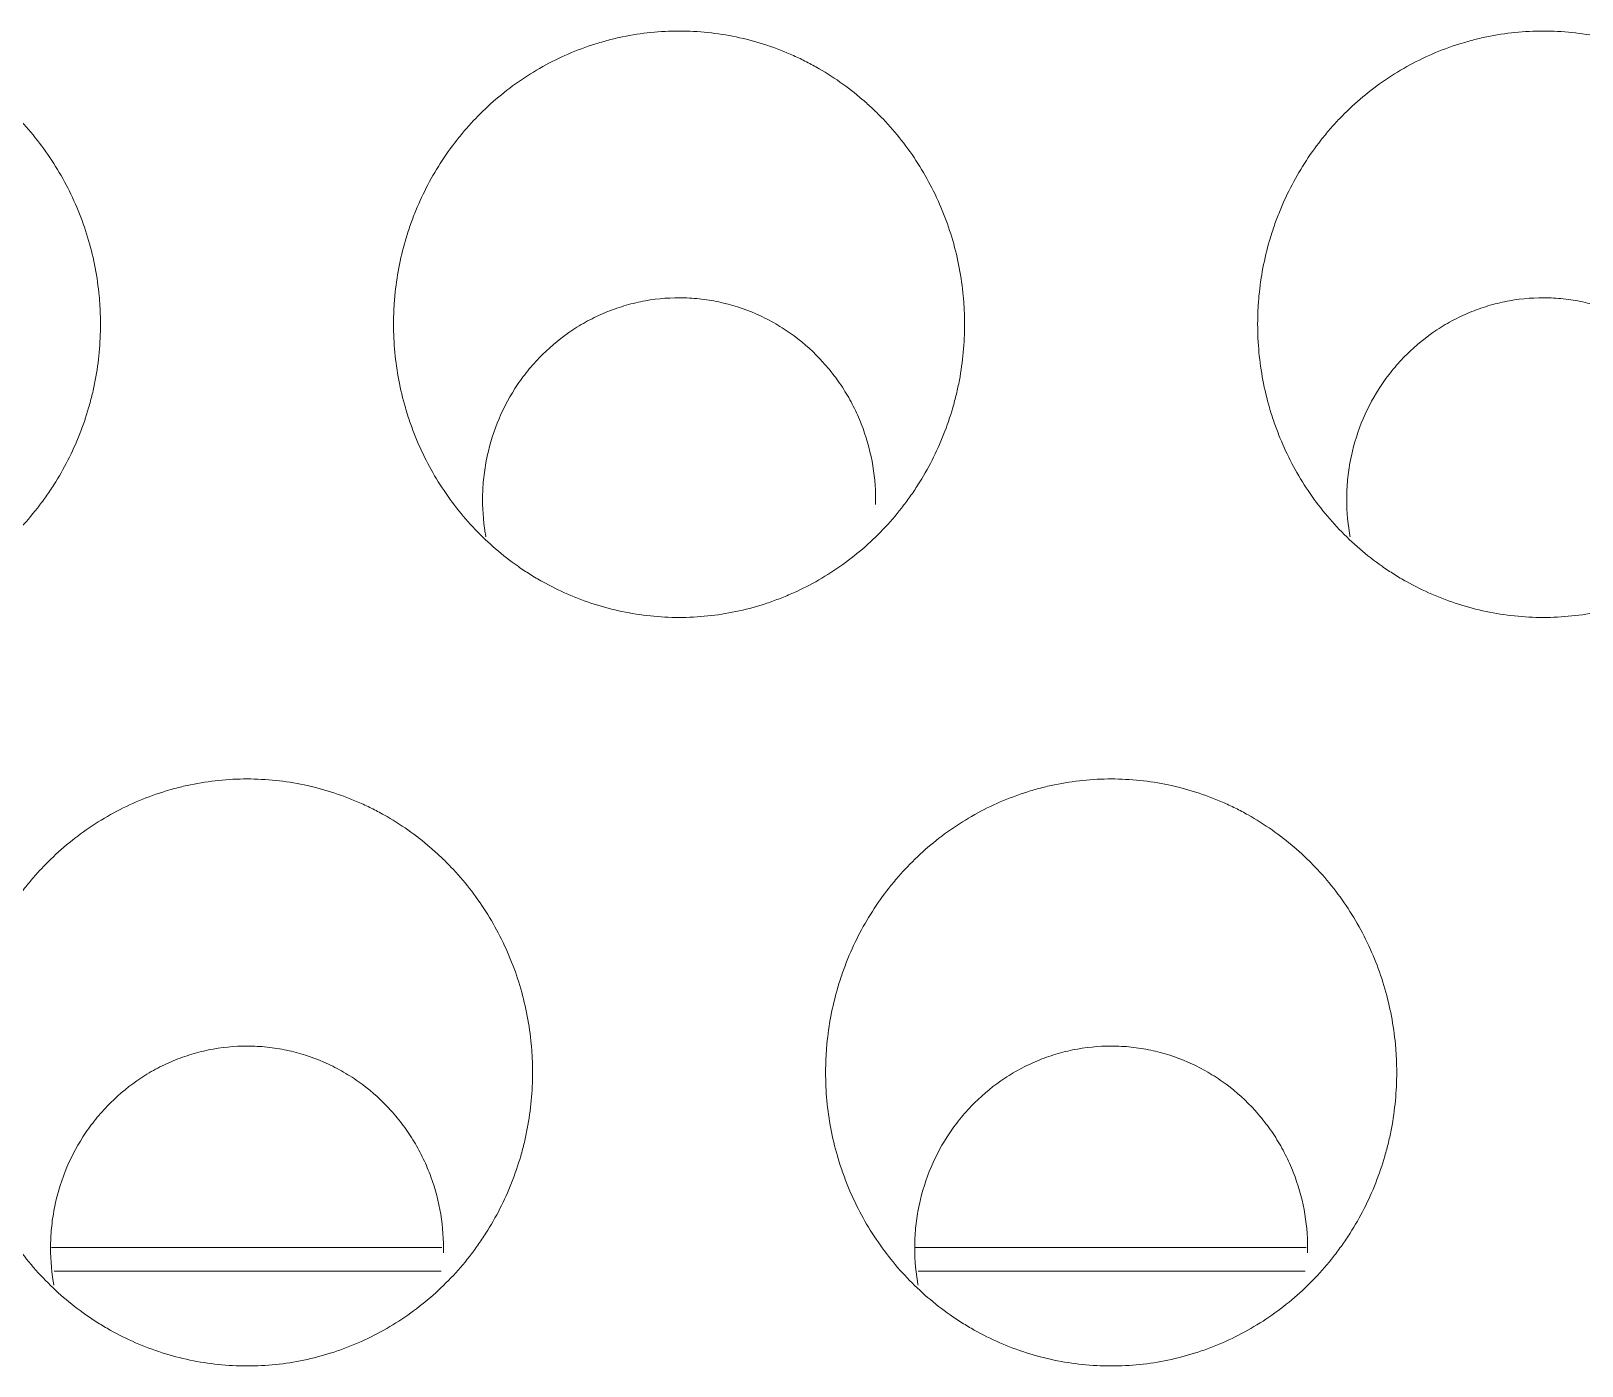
# Model space of a CAD drawing. Header units: millimetres. Extents: x 70151 to 230897, y 35202 to 113211.
# Drawn here: x 178583.95 to 178589.31, y 69182.31 to 69186.92 of the extents above; entities that cross this region are included whole.
import ezdxf

# ---------------------------------------------------------------- set-up
doc = ezdxf.new("R2010")
doc.units = ezdxf.units.MM
doc.header["$LTSCALE"] = 50
doc.layers.add('2-con', color=2, linetype='Continuous')
doc.layers.add('mark-B', color=2, linetype='Continuous', lineweight=20)

# ---------------------------------------------------------------- blocks, each defined once
blk = doc.blocks.new('무풍1WAY 대형')
at = {"layer": 'mark-B'}
for p, q in [((66.561, -423.1851), (67.8991, -423.1851)), ((69.5487, -423.1851), (70.8868, -423.1851)), ((67.9086, -423.2677), (66.5583, -423.2677)), ((70.896, -423.2677), (69.5457, -423.2677))]:
    blk.add_line(p, q, dxfattribs=at)
for points, knots in [([(67.2323, -422.8577), (67.1657, -422.8577), (67.1004, -422.8646), (67.004, -422.8846), (66.9722, -422.893), (66.9249, -422.908), (66.9091, -422.9135), (66.8782, -422.9251), (66.8629, -422.9313), (66.7875, -422.9641), (66.7304, -422.9961), (66.6496, -423.0527), (66.6233, -423.0731), (66.5735, -423.116), (66.5261, -423.1611), (66.4834, -423.2105), (66.4532, -423.2491), (66.4434, -423.2622), (66.4244, -423.289), (66.4152, -423.3027), (66.371, -423.3721), (66.3415, -423.4301), (66.3057, -423.5209), (66.2951, -423.5517), (66.2815, -423.5989), (66.2772, -423.6149), (66.2696, -423.6468), (66.2662, -423.6627), (66.2511, -423.7428), (66.245, -423.8074), (66.245, -423.8887), (66.2454, -423.905), (66.2469, -423.9377), (66.2481, -423.9541), (66.2527, -424.0031), (66.2573, -424.0353), (66.2755, -424.131), (66.2935, -424.1934), (66.3295, -424.2846), (66.3431, -424.3147), (66.3728, -424.373), (66.389, -424.4013), (66.4415, -424.4835), (66.4815, -424.5349), (66.5385, -424.5946), (66.5502, -424.6062), (66.574, -424.6289), (66.6105, -424.6619), (66.6749, -424.7119), (66.7303, -424.7468), (66.7733, -424.7709), (66.7878, -424.7786), (66.8175, -424.7934), (66.8326, -424.8004), (66.9082, -424.8333), (66.9707, -424.8531), (67.0671, -424.8733), (67.0997, -424.8784), (67.1658, -424.8853), (67.1988, -424.887), (67.2974, -424.8871), (67.3627, -424.8805), (67.4438, -424.8637), (67.46, -424.8599), (67.492, -424.8515), (67.5396, -424.8377), (67.6164, -424.8089), (67.6752, -424.7799), (67.7327, -424.7478), (67.7609, -424.7301), (67.8418, -424.6735), (67.8913, -424.6309), (67.9479, -424.5717), (67.9589, -424.5596), (67.9804, -424.5347), (67.991, -424.522), (68.0214, -424.4831), (68.0403, -424.4564), (68.0929, -424.374), (68.1226, -424.316), (68.1528, -424.2397), (68.1585, -424.2242), (68.1691, -424.1932), (68.1838, -424.1465), (68.2027, -424.0675), (68.2118, -424.0032), (68.2164, -423.9545), (68.2176, -423.9382), (68.2191, -423.9055), (68.2195, -423.8891), (68.2195, -423.8072), (68.2134, -423.7426), (68.1953, -423.6469), (68.1878, -423.6152), (68.1741, -423.5681), (68.1692, -423.5524), (68.1586, -423.5213), (68.1529, -423.5059), (68.1229, -423.43), (68.0935, -423.3721), (68.041, -423.2896), (68.0221, -423.2629), (67.9814, -423.2108), (67.96, -423.186), (67.8924, -423.1151), (67.843, -423.0725), (67.7758, -423.0252), (67.7621, -423.0161), (67.734, -422.9984), (67.7198, -422.99), (67.6767, -422.9658), (67.6473, -422.9512), (67.5573, -422.912), (67.4948, -422.8919), (67.3646, -422.8646), (67.2988, -422.8577), (67.2323, -422.8577)], [0, 0, 0, 0, 0.03125, 0.03125, 0.046875, 0.046875, 0.054688, 0.054688, 0.0625, 0.0625, 0.09375, 0.09375, 0.109375, 0.109375, 0.125, 0.140625, 0.140625, 0.148438, 0.148438, 0.15625, 0.15625, 0.1875, 0.1875, 0.203125, 0.203125, 0.210938, 0.210938, 0.21875, 0.21875, 0.25, 0.25, 0.257813, 0.257813, 0.265625, 0.265625, 0.28125, 0.28125, 0.3125, 0.3125, 0.328125, 0.328125, 0.34375, 0.34375, 0.375, 0.375, 0.382813, 0.382813, 0.390625, 0.40625, 0.421875, 0.421875, 0.429688, 0.429688, 0.4375, 0.4375, 0.46875, 0.46875, 0.484375, 0.484375, 0.5, 0.5, 0.53125, 0.53125, 0.539063, 0.539063, 0.546875, 0.5625, 0.578125, 0.578125, 0.59375, 0.59375, 0.625, 0.625, 0.632813, 0.632813, 0.640625, 0.640625, 0.65625, 0.65625, 0.6875, 0.6875, 0.695313, 0.695313, 0.703125, 0.71875, 0.734375, 0.734375, 0.742188, 0.742188, 0.75, 0.75, 0.78125, 0.78125, 0.796875, 0.796875, 0.804688, 0.804688, 0.8125, 0.8125, 0.84375, 0.84375, 0.859375, 0.859375, 0.875, 0.875, 0.90625, 0.90625, 0.914063, 0.914063, 0.921875, 0.921875, 0.9375, 0.9375, 0.96875, 0.96875, 1, 1, 1, 1]), ([(70.2198, -422.8577), (70.1533, -422.8577), (70.0879, -422.8646), (69.9916, -422.8846), (69.9597, -422.893), (69.9124, -422.908), (69.8967, -422.9135), (69.8657, -422.9251), (69.8504, -422.9313), (69.775, -422.9641), (69.718, -422.9961), (69.6371, -423.0527), (69.6109, -423.0731), (69.561, -423.116), (69.5136, -423.1611), (69.471, -423.2105), (69.4407, -423.2491), (69.4309, -423.2622), (69.412, -423.289), (69.4028, -423.3027), (69.3586, -423.3721), (69.3291, -423.4301), (69.2932, -423.5209), (69.2827, -423.5517), (69.269, -423.5989), (69.2648, -423.6149), (69.2572, -423.6468), (69.2538, -423.6627), (69.2386, -423.7428), (69.2326, -423.8074), (69.2325, -423.8887), (69.2329, -423.905), (69.2345, -423.9377), (69.2356, -423.9541), (69.2402, -424.0031), (69.2448, -424.0353), (69.263, -424.131), (69.281, -424.1934), (69.317, -424.2846), (69.3307, -424.3147), (69.3604, -424.373), (69.3766, -424.4013), (69.429, -424.4835), (69.4691, -424.5349), (69.526, -424.5946), (69.5377, -424.6062), (69.5616, -424.6289), (69.598, -424.6619), (69.6624, -424.7119), (69.7178, -424.7468), (69.7608, -424.7709), (69.7754, -424.7786), (69.805, -424.7934), (69.8201, -424.8004), (69.8958, -424.8333), (69.9582, -424.8531), (70.0546, -424.8733), (70.0872, -424.8784), (70.1534, -424.8853), (70.1864, -424.887), (70.285, -424.8871), (70.3503, -424.8805), (70.4313, -424.8637), (70.4475, -424.8599), (70.4796, -424.8515), (70.5271, -424.8377), (70.6039, -424.8089), (70.6627, -424.7799), (70.7202, -424.7478), (70.7484, -424.7301), (70.8293, -424.6735), (70.8789, -424.6309), (70.9354, -424.5717), (70.9465, -424.5596), (70.968, -424.5347), (70.9785, -424.522), (71.009, -424.4831), (71.0279, -424.4564), (71.0805, -424.374), (71.1101, -424.316), (71.1403, -424.2397), (71.146, -424.2242), (71.1566, -424.1932), (71.1713, -424.1465), (71.1902, -424.0675), (71.1994, -424.0032), (71.204, -423.9545), (71.2051, -423.9382), (71.2067, -423.9055), (71.207, -423.8891), (71.2071, -423.8072), (71.2009, -423.7426), (71.1828, -423.6469), (71.1753, -423.6152), (71.1617, -423.5681), (71.1567, -423.5524), (71.1461, -423.5213), (71.1405, -423.5059), (71.1105, -423.43), (71.081, -423.3721), (71.0285, -423.2896), (71.0096, -423.2629), (70.969, -423.2108), (70.9475, -423.186), (70.8799, -423.1151), (70.8306, -423.0725), (70.7633, -423.0252), (70.7496, -423.0161), (70.7216, -422.9984), (70.7073, -422.99), (70.6642, -422.9658), (70.6349, -422.9512), (70.5449, -422.912), (70.4824, -422.8919), (70.3522, -422.8646), (70.2863, -422.8577), (70.2198, -422.8577)], [0, 0, 0, 0, 0.03125, 0.03125, 0.046875, 0.046875, 0.054687, 0.054687, 0.0625, 0.0625, 0.09375, 0.09375, 0.109375, 0.109375, 0.125, 0.140625, 0.140625, 0.148437, 0.148437, 0.15625, 0.15625, 0.1875, 0.1875, 0.203125, 0.203125, 0.210937, 0.210937, 0.21875, 0.21875, 0.25, 0.25, 0.257812, 0.257812, 0.265625, 0.265625, 0.28125, 0.28125, 0.3125, 0.3125, 0.328125, 0.328125, 0.34375, 0.34375, 0.375, 0.375, 0.382812, 0.382812, 0.390625, 0.40625, 0.421875, 0.421875, 0.429687, 0.429687, 0.4375, 0.4375, 0.46875, 0.46875, 0.484375, 0.484375, 0.5, 0.5, 0.53125, 0.53125, 0.539062, 0.539062, 0.546875, 0.5625, 0.578125, 0.578125, 0.59375, 0.59375, 0.625, 0.625, 0.632812, 0.632812, 0.640625, 0.640625, 0.65625, 0.65625, 0.6875, 0.6875, 0.695312, 0.695312, 0.703125, 0.71875, 0.734375, 0.734375, 0.742187, 0.742187, 0.75, 0.75, 0.78125, 0.78125, 0.796875, 0.796875, 0.804687, 0.804687, 0.8125, 0.8125, 0.84375, 0.84375, 0.859375, 0.859375, 0.875, 0.875, 0.90625, 0.90625, 0.914062, 0.914062, 0.921875, 0.921875, 0.9375, 0.9375, 0.96875, 0.96875, 1, 1, 1, 1]), ([(66.5532, -423.2486), (66.5522, -423.2938), (66.5585, -423.3828), (66.581, -423.469), (66.6003, -423.5219), (66.6045, -423.5325), (66.6133, -423.5533), (66.6271, -423.5841), (66.6536, -423.6333), (66.6785, -423.6705), (66.6985, -423.6976), (66.7055, -423.7065), (66.7198, -423.724), (66.7272, -423.7326), (66.7653, -423.7747), (66.7986, -423.8049), (66.8527, -423.845), (66.8714, -423.8575), (66.9103, -423.8808), (66.9306, -423.8915), (66.9921, -423.9203), (67.0347, -423.9352), (67.0897, -423.9483), (67.1008, -423.9506), (67.1232, -423.9548), (67.1345, -423.9566), (67.1684, -423.961), (67.191, -423.9628), (67.2588, -423.9647), (67.3039, -423.9614), (67.3601, -423.9514), (67.3713, -423.9491), (67.3935, -423.9439), (67.4264, -423.9353), (67.4797, -423.917), (67.5208, -423.8981), (67.5509, -423.8822), (67.5609, -423.8767), (67.5805, -423.8651), (67.5901, -423.8591), (67.6373, -423.8279), (67.6722, -423.7995), (67.7122, -423.7597), (67.72, -423.7516), (67.7353, -423.7348), (67.7428, -423.7262), (67.7644, -423.7001), (67.7779, -423.6821), (67.8155, -423.6263), (67.8369, -423.5869), (67.8724, -423.5035), (67.8859, -423.4607), (67.9, -423.3952), (67.9037, -423.3732), (67.9091, -423.3285), (67.9107, -423.3059), (67.9124, -423.2385), (67.9093, -423.194), (67.9013, -423.1454), (67.9006, -423.141), (67.8998, -423.1366)], [0, 0, 0, 0, 0.05848, 0.116959, 0.116959, 0.131579, 0.131579, 0.146199, 0.175439, 0.204679, 0.204679, 0.219298, 0.219298, 0.233918, 0.233918, 0.292398, 0.292398, 0.321638, 0.321638, 0.350878, 0.350878, 0.409357, 0.409357, 0.423977, 0.423977, 0.438597, 0.438597, 0.467837, 0.467837, 0.526316, 0.526316, 0.540936, 0.540936, 0.555556, 0.584796, 0.614036, 0.614036, 0.628656, 0.628656, 0.643275, 0.643275, 0.701755, 0.701755, 0.716375, 0.716375, 0.730995, 0.730995, 0.760235, 0.760235, 0.818714, 0.818714, 0.877194, 0.877194, 0.906434, 0.906434, 0.935673, 0.935673, 0.994153, 0.994153, 1, 1, 1, 1]), ([(69.5408, -423.2486), (69.5397, -423.2938), (69.5461, -423.3828), (69.5685, -423.469), (69.5879, -423.5219), (69.5921, -423.5325), (69.6008, -423.5533), (69.6146, -423.5841), (69.6412, -423.6333), (69.666, -423.6705), (69.6861, -423.6976), (69.693, -423.7065), (69.7073, -423.724), (69.7147, -423.7326), (69.7528, -423.7747), (69.7861, -423.8049), (69.8402, -423.845), (69.8589, -423.8575), (69.8979, -423.8808), (69.9181, -423.8915), (69.9797, -423.9203), (70.0222, -423.9352), (70.0772, -423.9483), (70.0883, -423.9506), (70.1107, -423.9548), (70.122, -423.9566), (70.156, -423.961), (70.1786, -423.9628), (70.2463, -423.9647), (70.2914, -423.9614), (70.3476, -423.9514), (70.3588, -423.9491), (70.381, -423.9439), (70.4139, -423.9353), (70.4672, -423.917), (70.5083, -423.8981), (70.5385, -423.8822), (70.5485, -423.8767), (70.5681, -423.8651), (70.5777, -423.8591), (70.6249, -423.8279), (70.6597, -423.7995), (70.6998, -423.7597), (70.7076, -423.7516), (70.7229, -423.7348), (70.7304, -423.7262), (70.752, -423.7001), (70.7654, -423.6821), (70.803, -423.6263), (70.8245, -423.5869), (70.8599, -423.5035), (70.8734, -423.4607), (70.8876, -423.3952), (70.8913, -423.3732), (70.8966, -423.3285), (70.8982, -423.3059), (70.8999, -423.2385), (70.8968, -423.194), (70.8889, -423.1454), (70.8881, -423.141), (70.8873, -423.1366)], [0, 0, 0, 0, 0.05848, 0.116959, 0.116959, 0.131579, 0.131579, 0.146199, 0.175439, 0.204679, 0.204679, 0.219298, 0.219298, 0.233918, 0.233918, 0.292398, 0.292398, 0.321638, 0.321638, 0.350878, 0.350878, 0.409357, 0.409357, 0.423977, 0.423977, 0.438597, 0.438597, 0.467837, 0.467837, 0.526316, 0.526316, 0.540936, 0.540936, 0.555556, 0.584796, 0.614036, 0.614036, 0.628656, 0.628656, 0.643275, 0.643275, 0.701755, 0.701755, 0.716375, 0.716375, 0.730995, 0.730995, 0.760235, 0.760235, 0.818714, 0.818714, 0.877194, 0.877194, 0.906434, 0.906434, 0.935673, 0.935673, 0.994153, 0.994153, 1, 1, 1, 1]), ([(65.7385, -425.4454), (65.672, -425.4454), (65.6066, -425.4522), (65.5103, -425.4723), (65.4785, -425.4806), (65.4312, -425.4956), (65.4155, -425.5011), (65.3845, -425.5127), (65.3692, -425.5189), (65.2939, -425.5516), (65.2368, -425.5835), (65.1559, -425.6401), (65.1297, -425.6605), (65.0799, -425.7033), (65.0325, -425.7483), (64.9898, -425.7976), (64.9595, -425.8362), (64.9498, -425.8493), (64.9308, -425.8761), (64.9216, -425.8898), (64.8773, -425.9591), (64.8478, -426.0171), (64.812, -426.1077), (64.8014, -426.1386), (64.7877, -426.1857), (64.7835, -426.2016), (64.7759, -426.2335), (64.7725, -426.2495), (64.7573, -426.3295), (64.7513, -426.394), (64.7513, -426.4753), (64.7516, -426.4916), (64.7532, -426.5242), (64.7543, -426.5406), (64.7589, -426.5896), (64.7635, -426.6218), (64.7818, -426.7175), (64.7998, -426.7797), (64.8358, -426.8709), (64.8494, -426.901), (64.8792, -426.9592), (64.8954, -426.9874), (64.9478, -427.0696), (64.9879, -427.1209), (65.0448, -427.1805), (65.0565, -427.1922), (65.0804, -427.2148), (65.1169, -427.2477), (65.1813, -427.2977), (65.2366, -427.3325), (65.2796, -427.3566), (65.2942, -427.3643), (65.3239, -427.379), (65.3389, -427.386), (65.4146, -427.4189), (65.477, -427.4387), (65.5734, -427.4589), (65.606, -427.464), (65.6721, -427.4709), (65.7051, -427.4726), (65.8036, -427.4726), (65.8689, -427.466), (65.9499, -427.4492), (65.9661, -427.4454), (65.9982, -427.4371), (66.0457, -427.4233), (66.1225, -427.3946), (66.1813, -427.3656), (66.2387, -427.3335), (66.2669, -427.3158), (66.3479, -427.2593), (66.3974, -427.2168), (66.4539, -427.1577), (66.465, -427.1456), (66.4865, -427.1208), (66.4971, -427.108), (66.5275, -427.0692), (66.5464, -427.0425), (66.599, -426.9602), (66.6287, -426.9022), (66.6589, -426.826), (66.6646, -426.8106), (66.6752, -426.7796), (66.69, -426.7329), (66.7088, -426.6539), (66.718, -426.5897), (66.7226, -426.5411), (66.7238, -426.5248), (66.7253, -426.4921), (66.7257, -426.4757), (66.7257, -426.3938), (66.7196, -426.3293), (66.7015, -426.2337), (66.6939, -426.2021), (66.6803, -426.1549), (66.6754, -426.1392), (66.6648, -426.1082), (66.6591, -426.0928), (66.6291, -426.017), (66.5996, -425.9592), (66.5471, -425.8767), (66.5282, -425.85), (66.4875, -425.798), (66.4661, -425.7732), (66.3985, -425.7024), (66.3491, -425.6598), (66.2819, -425.6127), (66.2681, -425.6035), (66.2401, -425.5859), (66.2259, -425.5774), (66.1828, -425.5533), (66.1534, -425.5387), (66.0634, -425.4996), (66.0009, -425.4795), (65.8708, -425.4522), (65.805, -425.4454), (65.7385, -425.4454)], [0, 0, 0, 0, 0.03125, 0.03125, 0.046875, 0.046875, 0.054688, 0.054688, 0.0625, 0.0625, 0.09375, 0.09375, 0.109375, 0.109375, 0.125, 0.140625, 0.140625, 0.148438, 0.148438, 0.15625, 0.15625, 0.1875, 0.1875, 0.203125, 0.203125, 0.210938, 0.210938, 0.21875, 0.21875, 0.25, 0.25, 0.257813, 0.257813, 0.265625, 0.265625, 0.28125, 0.28125, 0.3125, 0.3125, 0.328125, 0.328125, 0.34375, 0.34375, 0.375, 0.375, 0.382813, 0.382813, 0.390625, 0.40625, 0.421875, 0.421875, 0.429688, 0.429688, 0.4375, 0.4375, 0.46875, 0.46875, 0.484375, 0.484375, 0.5, 0.5, 0.53125, 0.53125, 0.539063, 0.539063, 0.546875, 0.5625, 0.578125, 0.578125, 0.59375, 0.59375, 0.625, 0.625, 0.632813, 0.632813, 0.640625, 0.640625, 0.65625, 0.65625, 0.6875, 0.6875, 0.695313, 0.695313, 0.703125, 0.71875, 0.734375, 0.734375, 0.742188, 0.742188, 0.75, 0.75, 0.78125, 0.78125, 0.796875, 0.796875, 0.804688, 0.804688, 0.8125, 0.8125, 0.84375, 0.84375, 0.859375, 0.859375, 0.875, 0.875, 0.90625, 0.90625, 0.914063, 0.914063, 0.921875, 0.921875, 0.9375, 0.9375, 0.96875, 0.96875, 1, 1, 1, 1]), ([(68.726, -425.4454), (68.6595, -425.4454), (68.5942, -425.4522), (68.4979, -425.4723), (68.4661, -425.4806), (68.4188, -425.4956), (68.403, -425.5011), (68.3721, -425.5127), (68.3568, -425.5189), (68.2814, -425.5516), (68.2243, -425.5835), (68.1435, -425.6401), (68.1172, -425.6605), (68.0674, -425.7033), (68.02, -425.7483), (67.9773, -425.7976), (67.9471, -425.8362), (67.9373, -425.8493), (67.9183, -425.8761), (67.9091, -425.8898), (67.8649, -425.9591), (67.8354, -426.0171), (67.7995, -426.1077), (67.789, -426.1386), (67.7753, -426.1857), (67.7711, -426.2016), (67.7635, -426.2335), (67.76, -426.2495), (67.7449, -426.3295), (67.7388, -426.394), (67.7388, -426.4753), (67.7392, -426.4916), (67.7407, -426.5242), (67.7419, -426.5406), (67.7465, -426.5896), (67.7511, -426.6218), (67.7693, -426.7175), (67.7873, -426.7797), (67.8234, -426.8709), (67.837, -426.901), (67.8667, -426.9592), (67.8829, -426.9874), (67.9353, -427.0696), (67.9754, -427.1209), (68.0324, -427.1805), (68.0441, -427.1922), (68.0679, -427.2148), (68.1044, -427.2477), (68.1688, -427.2977), (68.2242, -427.3325), (68.2672, -427.3566), (68.2817, -427.3643), (68.3114, -427.379), (68.3265, -427.386), (68.4021, -427.4189), (68.4645, -427.4387), (68.5609, -427.4589), (68.5935, -427.464), (68.6597, -427.4709), (68.6926, -427.4726), (68.7912, -427.4726), (68.8564, -427.466), (68.9375, -427.4492), (68.9537, -427.4454), (68.9857, -427.4371), (69.0333, -427.4233), (69.11, -427.3946), (69.1688, -427.3656), (69.2263, -427.3335), (69.2545, -427.3158), (69.3354, -427.2593), (69.3849, -427.2168), (69.4415, -427.1577), (69.4525, -427.1456), (69.4741, -427.1208), (69.4846, -427.108), (69.5151, -427.0692), (69.534, -427.0425), (69.5866, -426.9602), (69.6162, -426.9022), (69.6465, -426.826), (69.6522, -426.8106), (69.6628, -426.7796), (69.6775, -426.7329), (69.6964, -426.6539), (69.7055, -426.5897), (69.7101, -426.5411), (69.7113, -426.5248), (69.7129, -426.4921), (69.7132, -426.4757), (69.7133, -426.3938), (69.7071, -426.3293), (69.689, -426.2337), (69.6815, -426.2021), (69.6679, -426.1549), (69.6629, -426.1392), (69.6523, -426.1082), (69.6466, -426.0928), (69.6166, -426.017), (69.5871, -425.9592), (69.5346, -425.8767), (69.5158, -425.85), (69.4751, -425.798), (69.4536, -425.7732), (69.386, -425.7024), (69.3366, -425.6598), (69.2694, -425.6127), (69.2557, -425.6035), (69.2277, -425.5859), (69.2134, -425.5774), (69.1703, -425.5533), (69.141, -425.5387), (69.051, -425.4996), (68.9885, -425.4795), (68.8584, -425.4522), (68.7925, -425.4454), (68.726, -425.4454)], [0, 0, 0, 0, 0.03125, 0.03125, 0.046875, 0.046875, 0.054687, 0.054687, 0.0625, 0.0625, 0.09375, 0.09375, 0.109375, 0.109375, 0.125, 0.140625, 0.140625, 0.148438, 0.148438, 0.15625, 0.15625, 0.1875, 0.1875, 0.203125, 0.203125, 0.210938, 0.210938, 0.21875, 0.21875, 0.25, 0.25, 0.257813, 0.257813, 0.265625, 0.265625, 0.28125, 0.28125, 0.3125, 0.3125, 0.328125, 0.328125, 0.34375, 0.34375, 0.375, 0.375, 0.382812, 0.382812, 0.390625, 0.40625, 0.421875, 0.421875, 0.429687, 0.429687, 0.4375, 0.4375, 0.46875, 0.46875, 0.484375, 0.484375, 0.5, 0.5, 0.53125, 0.53125, 0.539062, 0.539062, 0.546875, 0.5625, 0.578125, 0.578125, 0.59375, 0.59375, 0.625, 0.625, 0.632812, 0.632812, 0.640625, 0.640625, 0.65625, 0.65625, 0.6875, 0.6875, 0.695312, 0.695312, 0.703125, 0.71875, 0.734375, 0.734375, 0.742187, 0.742187, 0.75, 0.75, 0.78125, 0.78125, 0.796875, 0.796875, 0.804687, 0.804687, 0.8125, 0.8125, 0.84375, 0.84375, 0.859375, 0.859375, 0.875, 0.875, 0.90625, 0.90625, 0.914062, 0.914062, 0.921875, 0.921875, 0.9375, 0.9375, 0.96875, 0.96875, 1, 1, 1, 1]), ([(71.7136, -425.4454), (71.6471, -425.4454), (71.5817, -425.4522), (71.4854, -425.4723), (71.4536, -425.4806), (71.4063, -425.4956), (71.3906, -425.5011), (71.3596, -425.5127), (71.3443, -425.5189), (71.2689, -425.5516), (71.2119, -425.5835), (71.131, -425.6401), (71.1048, -425.6605), (71.055, -425.7033), (71.0076, -425.7483), (70.9649, -425.7976), (70.9346, -425.8362), (70.9248, -425.8493), (70.9059, -425.8761), (70.8967, -425.8898), (70.8524, -425.9591), (70.8229, -426.0171), (70.7871, -426.1077), (70.7765, -426.1386), (70.7628, -426.1857), (70.7586, -426.2016), (70.751, -426.2335), (70.7476, -426.2495), (70.7324, -426.3295), (70.7264, -426.394), (70.7264, -426.4753), (70.7267, -426.4916), (70.7283, -426.5242), (70.7294, -426.5406), (70.734, -426.5896), (70.7386, -426.6218), (70.7568, -426.7175), (70.7748, -426.7797), (70.8109, -426.8709), (70.8245, -426.901), (70.8543, -426.9592), (70.8705, -426.9874), (70.9229, -427.0696), (70.963, -427.1209), (71.0199, -427.1805), (71.0316, -427.1922), (71.0555, -427.2148), (71.092, -427.2477), (71.1564, -427.2977), (71.2117, -427.3325), (71.2547, -427.3566), (71.2693, -427.3643), (71.299, -427.379), (71.314, -427.386), (71.3897, -427.4189), (71.4521, -427.4387), (71.5485, -427.4589), (71.581, -427.464), (71.6472, -427.4709), (71.6802, -427.4726), (71.7787, -427.4726), (71.844, -427.466), (71.925, -427.4492), (71.9412, -427.4454), (71.9733, -427.4371), (72.0208, -427.4233), (72.0976, -427.3946), (72.1564, -427.3656), (72.2138, -427.3335), (72.242, -427.3158), (72.323, -427.2593), (72.3725, -427.2168), (72.429, -427.1577), (72.4401, -427.1456), (72.4616, -427.1208), (72.4721, -427.108), (72.5026, -427.0692), (72.5215, -427.0425), (72.5741, -426.9602), (72.6038, -426.9022), (72.634, -426.826), (72.6397, -426.8106), (72.6503, -426.7796), (72.6651, -426.7329), (72.6839, -426.6539), (72.6931, -426.5897), (72.6977, -426.5411), (72.6989, -426.5248), (72.7004, -426.4921), (72.7008, -426.4757), (72.7008, -426.3938), (72.6947, -426.3293), (72.6766, -426.2337), (72.669, -426.2021), (72.6554, -426.1549), (72.6505, -426.1392), (72.6398, -426.1082), (72.6342, -426.0928), (72.6042, -426.017), (72.5747, -425.9592), (72.5222, -425.8767), (72.5033, -425.85), (72.4626, -425.798), (72.4412, -425.7732), (72.3735, -425.7024), (72.3242, -425.6598), (72.257, -425.6127), (72.2432, -425.6035), (72.2152, -425.5859), (72.201, -425.5774), (72.1579, -425.5533), (72.1285, -425.5387), (72.0385, -425.4996), (71.976, -425.4795), (71.8459, -425.4522), (71.7801, -425.4454), (71.7136, -425.4454)], [0, 0, 0, 0, 0.03125, 0.03125, 0.046875, 0.046875, 0.054688, 0.054688, 0.0625, 0.0625, 0.09375, 0.09375, 0.109375, 0.109375, 0.125, 0.140625, 0.140625, 0.148438, 0.148438, 0.15625, 0.15625, 0.1875, 0.1875, 0.203125, 0.203125, 0.210938, 0.210938, 0.21875, 0.21875, 0.25, 0.25, 0.257813, 0.257813, 0.265625, 0.265625, 0.28125, 0.28125, 0.3125, 0.3125, 0.328125, 0.328125, 0.34375, 0.34375, 0.375, 0.375, 0.382813, 0.382813, 0.390625, 0.40625, 0.421875, 0.421875, 0.429688, 0.429688, 0.4375, 0.4375, 0.46875, 0.46875, 0.484375, 0.484375, 0.5, 0.5, 0.53125, 0.53125, 0.539063, 0.539063, 0.546875, 0.5625, 0.578125, 0.578125, 0.59375, 0.59375, 0.625, 0.625, 0.632813, 0.632813, 0.640625, 0.640625, 0.65625, 0.65625, 0.6875, 0.6875, 0.695313, 0.695313, 0.703125, 0.71875, 0.734375, 0.734375, 0.742188, 0.742188, 0.75, 0.75, 0.78125, 0.78125, 0.796875, 0.796875, 0.804688, 0.804688, 0.8125, 0.8125, 0.84375, 0.84375, 0.859375, 0.859375, 0.875, 0.875, 0.90625, 0.90625, 0.914063, 0.914063, 0.921875, 0.921875, 0.9375, 0.9375, 0.96875, 0.96875, 1, 1, 1, 1]), ([(65.0593, -425.8357), (65.0582, -425.8809), (65.0646, -425.9699), (65.087, -426.056), (65.1064, -426.1089), (65.1106, -426.1195), (65.1193, -426.1403), (65.1332, -426.171), (65.1597, -426.2203), (65.1846, -426.2574), (65.2047, -426.2845), (65.2116, -426.2934), (65.2259, -426.3108), (65.2333, -426.3194), (65.2714, -426.3615), (65.3047, -426.3917), (65.3588, -426.4318), (65.3776, -426.4443), (65.4165, -426.4675), (65.4368, -426.4783), (65.4983, -426.507), (65.5409, -426.5218), (65.5959, -426.5349), (65.607, -426.5373), (65.6294, -426.5414), (65.6407, -426.5432), (65.6746, -426.5477), (65.6972, -426.5495), (65.765, -426.5514), (65.81, -426.5481), (65.8663, -426.538), (65.8775, -426.5357), (65.8996, -426.5306), (65.9325, -426.522), (65.9859, -426.5037), (66.0269, -426.4848), (66.0571, -426.469), (66.0671, -426.4635), (66.0867, -426.4519), (66.0963, -426.4459), (66.1435, -426.4148), (66.1784, -426.3864), (66.2184, -426.3467), (66.2263, -426.3385), (66.2416, -426.3218), (66.249, -426.3132), (66.2707, -426.2871), (66.2841, -426.2691), (66.3218, -426.2133), (66.3432, -426.174), (66.3787, -426.0906), (66.3922, -426.0479), (66.4064, -425.9824), (66.4101, -425.9604), (66.4155, -425.9158), (66.4171, -425.8931), (66.4188, -425.8257), (66.4157, -425.7812), (66.4078, -425.7328), (66.407, -425.7285), (66.4062, -425.7242)], [0, 0, 0, 0, 0.058486, 0.116973, 0.116973, 0.131594, 0.131594, 0.146216, 0.175459, 0.204702, 0.204702, 0.219324, 0.219324, 0.233946, 0.233946, 0.292432, 0.292432, 0.321675, 0.321675, 0.350918, 0.350918, 0.409405, 0.409405, 0.424026, 0.424026, 0.438648, 0.438648, 0.467891, 0.467891, 0.526378, 0.526378, 0.540999, 0.540999, 0.555621, 0.584864, 0.614107, 0.614107, 0.628729, 0.628729, 0.643351, 0.643351, 0.701837, 0.701837, 0.716459, 0.716459, 0.73108, 0.73108, 0.760323, 0.760323, 0.81881, 0.81881, 0.877296, 0.877296, 0.906539, 0.906539, 0.935783, 0.935783, 0.994269, 0.994269, 1, 1, 1, 1]), ([(68.0468, -425.8357), (68.0458, -425.8809), (68.0521, -425.9699), (68.0746, -426.056), (68.094, -426.1089), (68.0981, -426.1195), (68.1069, -426.1403), (68.1207, -426.171), (68.1473, -426.2203), (68.1721, -426.2574), (68.1922, -426.2845), (68.1991, -426.2934), (68.2135, -426.3108), (68.2209, -426.3194), (68.259, -426.3615), (68.2923, -426.3917), (68.3464, -426.4318), (68.3651, -426.4443), (68.4041, -426.4675), (68.4243, -426.4783), (68.4859, -426.507), (68.5284, -426.5218), (68.5834, -426.5349), (68.5945, -426.5373), (68.6169, -426.5414), (68.6282, -426.5432), (68.6622, -426.5477), (68.6848, -426.5495), (68.7525, -426.5514), (68.7976, -426.5481), (68.8538, -426.538), (68.865, -426.5357), (68.8872, -426.5306), (68.9201, -426.522), (68.9734, -426.5037), (69.0145, -426.4848), (69.0447, -426.469), (69.0546, -426.4635), (69.0743, -426.4519), (69.0839, -426.4459), (69.1311, -426.4148), (69.1659, -426.3864), (69.206, -426.3467), (69.2138, -426.3385), (69.2291, -426.3218), (69.2366, -426.3132), (69.2582, -426.2871), (69.2717, -426.2691), (69.3093, -426.2133), (69.3308, -426.174), (69.3663, -426.0906), (69.3798, -426.0479), (69.3939, -425.9824), (69.3977, -425.9604), (69.403, -425.9158), (69.4046, -425.8931), (69.4063, -425.8257), (69.4032, -425.7812), (69.3953, -425.7328), (69.3946, -425.7285), (69.3938, -425.7242)], [0, 0, 0, 0, 0.058486, 0.116973, 0.116973, 0.131594, 0.131594, 0.146216, 0.175459, 0.204702, 0.204702, 0.219324, 0.219324, 0.233946, 0.233946, 0.292432, 0.292432, 0.321675, 0.321675, 0.350918, 0.350918, 0.409405, 0.409405, 0.424026, 0.424026, 0.438648, 0.438648, 0.467891, 0.467891, 0.526378, 0.526378, 0.540999, 0.540999, 0.555621, 0.584864, 0.614107, 0.614107, 0.628729, 0.628729, 0.643351, 0.643351, 0.701837, 0.701837, 0.716459, 0.716459, 0.73108, 0.73108, 0.760323, 0.760323, 0.81881, 0.81881, 0.877296, 0.877296, 0.906539, 0.906539, 0.935783, 0.935783, 0.994269, 0.994269, 1, 1, 1, 1])]:
    blk.add_open_spline(points, degree=3, knots=knots, dxfattribs=at)
blk = doc.blocks.new('dpdjzjs')
at = {"layer": 'mark-B', "rotation": 180}
blk.add_blockref('무풍1WAY 대형', (178654.9147, 88751.491), dxfattribs=at)

msp = doc.modelspace()

# ---------------------------------------------------------------- block references
at = {"layer": '2-con'}
msp.add_blockref('dpdjzjs', (0, -19992.0434), dxfattribs=at)

doc.saveas('drawing.dxf')
